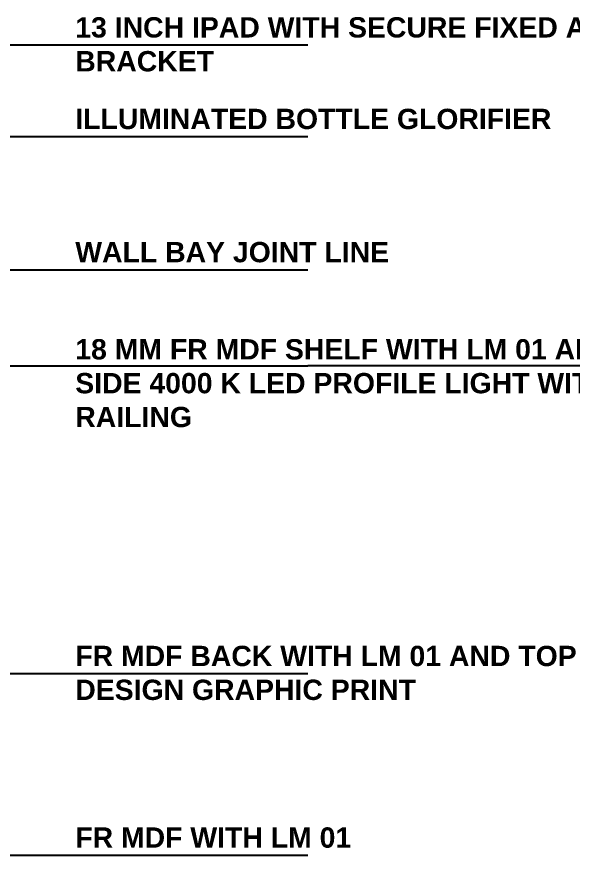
# Model space of a CAD drawing. Header units: centimetres. Extents: x 2 to 137806, y -77553 to 10.
# Drawn here: x 135964 to 136724, y -77416 to -76262 of the extents above; entities that cross this region are included whole.
import ezdxf

# ---------------------------------------------------------------- set-up
doc = ezdxf.new("R2010")
doc.units = ezdxf.units.CM
doc.header["$LTSCALE"] = 40
doc.header["$MEASUREMENT"] = 0
doc.layers.add('WALL', color=7, linetype='Continuous')
doc.styles.get("Standard").update_dxf_attribs({"font": 'arialbd.ttf'})
doc.dimstyles.get("Standard").update_dxf_attribs({"dimtxt": 35, "dimasz": 10, "dimexe": 0.18, "dimexo": 0.0625, "dimgap": 0.09, "dimtad": 0, "dimtih": 1, "dimtoh": 1, "dimdec": 0, "dimzin": 0, "dimdsep": 46, "dimtxsty": 'Standard', "dimcen": 0.09, "dimadec": 0, "dimazin": 0, "dimtfac": 1, "dimtdec": 0, "dimtofl": 0, "dimtmove": 0, "dimatfit": 3, "dimfxl": 1, "dimtolj": 1, "dimtzin": 0, "dimarcsym": 0})

msp = doc.modelspace()

# ---------------------------------------------------------------- texts
at = {"layer": 'WALL', "char_height": 27.766, "attachment_point": 1}
for s, heights, insert in [('13 INCH IPAD WITH SECURE FIXED ADJUSTABLE \\PBRACKET ', [-75.5], (136043.4, -76262.3)), ('ILLUMINATED BOTTLE GLORIFIER', [-28.7], (136043.4, -76387.5)), ('WALL BAY JOINT LINE ', [-28.7], (136043.4, -76569.6)), ('18 MM FR MDF SHELF WITH LM 01 AND SHELF BOTTOM \\PSIDE 4000 K LED PROFILE LIGHT WITH TOP 6 MM DIA\\PRAILING ', [-122.2], (136043.4, -76702.5)), ('FR MDF BACK WITH LM 01 AND TOP SIDE AS PER \\PDESIGN GRAPHIC PRINT ', [-75.5], (136043.4, -77121.8)), ('FR MDF WITH LM 01 ', [-28.4], (136043.4, -77370.1))]:
    msp.add_mtext_dynamic_manual_height_columns(s, width=1289.443, gutter_width=0.779, heights=heights, dxfattribs=dict(at, insert=insert))

# ---------------------------------------------------------------- leaders
at = {"layer": 'WALL'}
for points, override in [([(135741.9, -76300.2), (136361, -76300.2)], {"dimasz": 50, "dimgap": 0.09, "dimtad": 0}), ([(135433.2, -76425.4), (136361, -76425.4)], {"dimasz": 50, "dimgap": 0.09, "dimtad": 0}), ([(135901.9, -76607.5), (136361, -76607.5)], {"dimasz": 50, "dimgap": 0.09, "dimtad": 0}), ([(137629.3, -76599.2), (137490.2, -76739), (136361, -76739)], {"dimasz": 50}), ([(135649.8, -76608.8), (135782.9, -76739), (136361, -76739)], {"dimasz": 50}), ([(135433.2, -77159.7), (136361, -77159.7)], {"dimasz": 50, "dimgap": 0.09, "dimtad": 0}), ([(135751.5, -77408), (136361, -77408)], {"dimasz": 50, "dimgap": 0.09, "dimtad": 0})]:
    msp.add_leader(points, dimstyle='Standard', override=override, dxfattribs=at)

doc.saveas('drawing.dxf')
